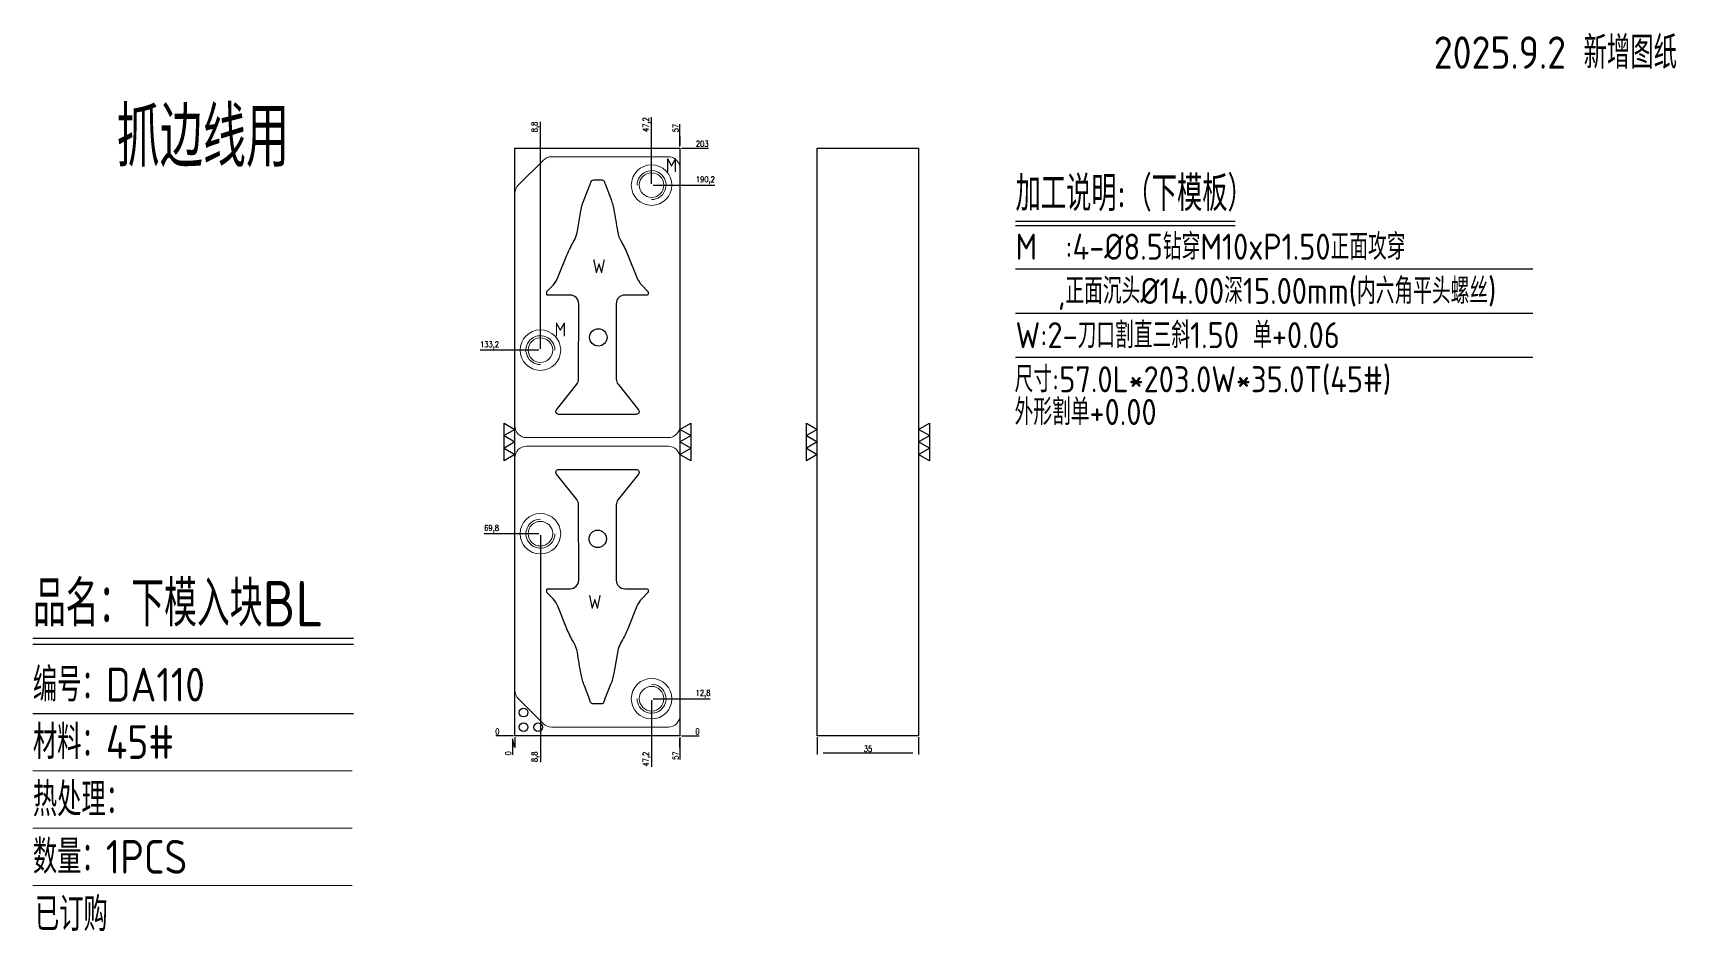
# Model space of a CAD drawing. Header units: millimetres. Extents: x 97284 to 97851, y 1636 to 1947.
import ezdxf
from ezdxf.enums import TextEntityAlignment as Align

# ---------------------------------------------------------------- set-up
doc = ezdxf.new("R2010")
doc.units = ezdxf.units.MM
doc.linetypes.add('$TD_AUDIT_GENERATED_(575F8F)', pattern=[0])
doc.linetypes.add('HIDDEN', pattern=[0])
for name, color, linetype in [('DIE_P', 2, 'Continuous'), ('DIE_P_O', 1, '$TD_AUDIT_GENERATED_(575F8F)'), ('DIM', 4, 'Continuous'), ('PH', 255, 'Continuous'), ('PRESS', 3, 'Continuous'), ('TEXT', 4, 'Continuous')]:
    doc.layers.add(name, color=color, linetype=linetype)
doc.styles.add('chinesef_fs', font='simplex.shx', dxfattribs={"bigfont": 'gbcbig.shx'})
doc.styles.add('gbenor', font='gbenor.shx', dxfattribs={"bigfont": 'gbcbig.shx'})
doc.styles.get("Standard").update_dxf_attribs({"font": 'txt.shx', "width": 0.85, "bigfont": 'ctxt.shx'})
doc.dimstyles.new('T-2-WX', dxfattribs={"dimtxt": 2, "dimasz": 2, "dimexe": 0.5, "dimexo": 0.5, "dimgap": 0.5, "dimtad": 1, "dimtxsty": 'Standard', "dimblk": 'OPEN30', "dimcen": 0, "dimazin": 3, "dimtfac": 1, "dimtmove": 0, "dimatfit": 3, "dimldrblk": 'OPEN30', "dimlwd": -1, "dimlwe": -1})

# ---------------------------------------------------------------- blocks, each defined once
blk = doc.blocks.new('*D7579')
at = {"layer": 'Defpoints', "color": 0}
for p in [(97450.13, 1703.9), (97507.13, 1703.9), (97512.13, 1703.9)]:
    blk.add_point(p, dxfattribs=at)
at = {"layer": 'DIM', "color": 0}
blk.add_line((97507.63, 1703.9), (97513.77, 1703.9), dxfattribs=at)
at = {"layer": 'DIM', "color": 0, "insert": (97513.2, 1705.4), "char_height": 2, "attachment_point": 5}
blk.add_mtext('0', dxfattribs=at)
blk = doc.blocks.new('_Open30')
blk = doc.blocks.new('*D7580')
at = {"layer": 'Defpoints', "color": 0}
for p in [(97497.33, 1716.7), (97512.13, 1716.7), (97450.13, 1703.9)]:
    blk.add_point(p, dxfattribs=at)
at = {"layer": 'DIM', "color": 0}
blk.add_line((97497.83, 1716.7), (97517.57, 1716.7), dxfattribs=at)
at = {"layer": 'DIM', "color": 0, "insert": (97515.1, 1718.39), "char_height": 2, "attachment_point": 5}
blk.add_mtext('12,8', dxfattribs=at)
blk = doc.blocks.new('*D7581')
at = {"layer": 'Defpoints', "color": 0}
for p in [(97497.33, 1894.1), (97512.13, 1894.1), (97450.13, 1703.9)]:
    blk.add_point(p, dxfattribs=at)
at = {"layer": 'DIM', "color": 0}
blk.add_line((97497.83, 1894.1), (97519.19, 1894.1), dxfattribs=at)
at = {"layer": 'DIM', "color": 0, "insert": (97515.91, 1895.79), "char_height": 2, "attachment_point": 5}
blk.add_mtext('190,2', dxfattribs=at)
blk = doc.blocks.new('*D7582')
at = {"layer": 'Defpoints', "color": 0}
for p in [(97507.13, 1906.9), (97512.13, 1906.9), (97450.13, 1703.9)]:
    blk.add_point(p, dxfattribs=at)
at = {"layer": 'DIM', "color": 0}
blk.add_line((97507.63, 1906.9), (97517.01, 1906.9), dxfattribs=at)
at = {"layer": 'DIM', "color": 0, "insert": (97514.82, 1908.4), "char_height": 2, "attachment_point": 5}
blk.add_mtext('203', dxfattribs=at)
blk = doc.blocks.new('*D7583')
at = {"layer": 'Defpoints', "color": 0}
for p in [(97445.13, 1703.9), (97450.13, 1703.9), (97450.13, 1703.9)]:
    blk.add_point(p, dxfattribs=at)
at = {"layer": 'DIM', "color": 0}
blk.add_line((97449.63, 1703.9), (97443.5, 1703.9), dxfattribs=at)
at = {"layer": 'DIM', "color": 0, "insert": (97444.07, 1705.4), "char_height": 2, "attachment_point": 5}
blk.add_mtext('0', dxfattribs=at)
blk = doc.blocks.new('*D7584')
at = {"layer": 'Defpoints', "color": 0}
for p in [(97445.13, 1773.7), (97458.93, 1773.7), (97450.13, 1703.9)]:
    blk.add_point(p, dxfattribs=at)
at = {"layer": 'DIM', "color": 0}
blk.add_line((97458.43, 1773.7), (97439.53, 1773.7), dxfattribs=at)
at = {"layer": 'DIM', "color": 0, "insert": (97442.08, 1775.39), "char_height": 2, "attachment_point": 5}
blk.add_mtext('69,8', dxfattribs=at)
blk = doc.blocks.new('*D7585')
at = {"layer": 'Defpoints', "color": 0}
for p in [(97445.13, 1837.1), (97458.93, 1837.1), (97450.13, 1703.9)]:
    blk.add_point(p, dxfattribs=at)
at = {"layer": 'DIM', "color": 0}
blk.add_line((97458.43, 1837.1), (97438.08, 1837.1), dxfattribs=at)
at = {"layer": 'DIM', "color": 0, "insert": (97441.36, 1838.79), "char_height": 2, "attachment_point": 5}
blk.add_mtext('133,2', dxfattribs=at)
blk = doc.blocks.new('*D7586')
at = {"layer": 'Defpoints', "color": 0}
for p in [(97450.13, 1703.9), (97507.13, 1703.9), (97507.13, 1698.9)]:
    blk.add_point(p, dxfattribs=at)
at = {"layer": 'DIM', "color": 0}
for p, q in [((97507.13, 1703.4), (97507.13, 1699.9)), ((97507.13, 1699.9), (97507.13, 1702.9)), ((97507.13, 1702.9), (97507.13, 1695.65))]:
    blk.add_line(p, q, dxfattribs=at)
at = {"layer": 'DIM', "color": 0, "lineweight": 5, "insert": (97505.63, 1697.03), "char_height": 2, "attachment_point": 5, "rotation": 90}
blk.add_mtext('57', dxfattribs=at)
blk = doc.blocks.new('*D7587')
at = {"layer": 'Defpoints', "color": 0}
for p in [(97497.33, 1716.7), (97450.13, 1703.9), (97497.33, 1698.9)]:
    blk.add_point(p, dxfattribs=at)
at = {"layer": 'DIM', "color": 0}
for p, q in [((97497.33, 1716.2), (97497.33, 1706.9)), ((97497.33, 1706.9), (97497.33, 1702.9)), ((97497.33, 1702.9), (97497.33, 1693.22))]:
    blk.add_line(p, q, dxfattribs=at)
at = {"layer": 'DIM', "color": 0, "insert": (97495.64, 1695.81), "char_height": 2, "attachment_point": 5, "rotation": 90}
blk.add_mtext('47,2', dxfattribs=at)
blk = doc.blocks.new('*D7588')
at = {"layer": 'Defpoints', "color": 0}
for p in [(97458.93, 1773.7), (97450.13, 1703.9), (97458.93, 1698.9)]:
    blk.add_point(p, dxfattribs=at)
at = {"layer": 'DIM', "color": 0}
for p, q in [((97458.93, 1773.2), (97458.93, 1706.9)), ((97458.93, 1706.9), (97458.93, 1702.9)), ((97458.93, 1702.9), (97458.93, 1694.84))]:
    blk.add_line(p, q, dxfattribs=at)
at = {"layer": 'DIM', "color": 0, "insert": (97457.24, 1696.62), "char_height": 2, "attachment_point": 5, "rotation": 90}
blk.add_mtext('8,8', dxfattribs=at)
blk = doc.blocks.new('*D7589')
at = {"layer": 'Defpoints', "color": 0}
for p in [(97450.13, 1703.9), (97450.13, 1703.9), (97449.33, 1698.9)]:
    blk.add_point(p, dxfattribs=at)
at = {"layer": 'DIM', "color": 0}
for p, q in [((97450.13, 1699.9), (97449.33, 1702.9)), ((97449.33, 1702.9), (97449.33, 1697.27)), ((97450.13, 1703.4), (97450.13, 1699.9))]:
    blk.add_line(p, q, dxfattribs=at)
at = {"layer": 'DIM', "color": 0, "lineweight": 5, "insert": (97447.83, 1697.84), "char_height": 2, "attachment_point": 5, "rotation": 90}
blk.add_mtext('0', dxfattribs=at)
blk = doc.blocks.new('*D7590')
at = {"layer": 'Defpoints', "color": 0}
for p in [(97507.13, 1911.9), (97507.13, 1906.9), (97450.13, 1703.9)]:
    blk.add_point(p, dxfattribs=at)
at = {"layer": 'DIM', "color": 0}
for p, q in [((97507.13, 1907.9), (97507.13, 1915.16)), ((97507.13, 1907.4), (97507.13, 1910.9)), ((97507.13, 1910.9), (97507.13, 1907.9))]:
    blk.add_line(p, q, dxfattribs=at)
at = {"layer": 'DIM', "color": 0, "insert": (97505.63, 1913.78), "char_height": 2, "attachment_point": 5, "rotation": 90}
blk.add_mtext('57', dxfattribs=at)
blk = doc.blocks.new('*D7591')
at = {"layer": 'Defpoints', "color": 0}
for p in [(97497.33, 1911.9), (97497.33, 1894.1), (97450.13, 1703.9)]:
    blk.add_point(p, dxfattribs=at)
at = {"layer": 'DIM', "color": 0}
for p, q in [((97497.33, 1907.9), (97497.33, 1917.58)), ((97497.33, 1903.9), (97497.33, 1907.9)), ((97497.33, 1894.6), (97497.33, 1903.9))]:
    blk.add_line(p, q, dxfattribs=at)
at = {"layer": 'DIM', "color": 0, "insert": (97495.64, 1914.99), "char_height": 2, "attachment_point": 5, "rotation": 90}
blk.add_mtext('47,2', dxfattribs=at)
blk = doc.blocks.new('*D7592')
at = {"layer": 'Defpoints', "color": 0}
for p in [(97458.93, 1911.9), (97458.93, 1837.1), (97450.13, 1703.9)]:
    blk.add_point(p, dxfattribs=at)
at = {"layer": 'DIM', "color": 0}
for p, q in [((97458.93, 1907.9), (97458.93, 1915.96)), ((97458.93, 1903.9), (97458.93, 1907.9)), ((97458.93, 1837.6), (97458.93, 1903.9))]:
    blk.add_line(p, q, dxfattribs=at)
at = {"layer": 'DIM', "color": 0, "insert": (97457.24, 1914.18), "char_height": 2, "attachment_point": 5, "rotation": 90}
blk.add_mtext('8,8', dxfattribs=at)
blk = doc.blocks.new('*D7593')
at = {"layer": 'Defpoints', "color": 0}
for p in [(97554.58, 1703.9), (97589.58, 1703.9), (97554.58, 1697.9)]:
    blk.add_point(p, dxfattribs=at)
at = {"layer": 'DIM', "color": 0}
for p, q in [((97554.58, 1703.4), (97554.58, 1697.4)), ((97589.58, 1703.4), (97589.58, 1697.4)), ((97587.58, 1697.9), (97556.58, 1697.9))]:
    blk.add_line(p, q, dxfattribs=at)
at = {"layer": 'DIM', "color": 0, "lineweight": 5, "insert": (97572.08, 1699.4), "char_height": 2, "attachment_point": 5}
blk.add_mtext('35', dxfattribs=at)

msp = doc.modelspace()

# ---------------------------------------------------------------- linework, layer by layer
at = {"layer": 'DIE_P', "color": 1, "linetype": 'Continuous', "lineweight": 18, "ltscale": 10}
for points in [[(97450.134, 1810.903), (97450.134, 1891.246, -0.1989124), (97451.306, 1894.074), (97459.963, 1902.731, -0.1989124), (97462.791, 1903.903), (97503.134, 1903.903, -0.4142136), (97507.134, 1899.903), (97507.134, 1810.903, -0.4142136), (97503.134, 1806.903), (97454.134, 1806.903, -0.4142136)], [(97450.134, 1799.903), (97450.134, 1719.56, 0.1989124), (97451.306, 1716.731), (97459.963, 1708.074, 0.1989124), (97462.791, 1706.903), (97503.134, 1706.903, 0.4142136), (97507.134, 1710.903), (97507.134, 1799.903, 0.4142136), (97503.134, 1803.903), (97454.134, 1803.903, 0.4142136)]]:
    msp.add_lwpolyline(points, format="xyb", close=True, dxfattribs=at)
at = {"layer": 'DIE_P', "color": 1}
for points in [[(97488.099, 1856.126, 0.4137483), (97485.106, 1853.124), (97485.124, 1827.171, 0.1701624), (97485.781, 1825.298), (97492.8, 1816.528, -0.6289322), (97492.019, 1814.903), (97465.249, 1814.903, -0.6289322), (97464.468, 1816.528), (97471.487, 1825.298, 0.1701624), (97472.145, 1827.171), (97472.163, 1853.124, 0.4137483), (97469.17, 1856.126), (97461.421, 1856.144, -0.4098014), (97461.122, 1856.44), (97461.113, 1857.163, -0.1968568), (97461.196, 1857.374), (97463.321, 1859.589, 0.0957045), (97464.969, 1862.138), (97468.101, 1869.912, -0.032479), (97470.618, 1874.962, 0.0879477), (97471.58, 1877.584), (97472.946, 1885.248, -0.0513364), (97474.073, 1889.185), (97476.176, 1894.429, 0.0279029), (97476.248, 1894.64), (97476.394, 1895.169, -0.337195), (97477.358, 1895.903), (97480.135, 1895.903, -0.3412861), (97481.103, 1895.155), (97481.209, 1894.748, 0.0276004), (97481.276, 1894.538), (97483.136, 1889.679, -0.058227), (97484.253, 1885.661, -0.0114511), (97485.569, 1878.167, 0.0986135), (97486.9, 1874.494, -0.0423146), (97489.167, 1869.912), (97492.3, 1862.138, 0.0957045), (97493.947, 1859.589), (97496.072, 1857.374, -0.1968568), (97496.156, 1857.163), (97496.147, 1856.44, -0.4098014), (97495.847, 1856.144)], [(97469.17, 1754.68, 0.4137483), (97472.163, 1757.682), (97472.145, 1783.635, 0.1701624), (97471.487, 1785.507), (97464.468, 1794.278, -0.6289322), (97465.249, 1795.903), (97492.019, 1795.903, -0.6289322), (97492.8, 1794.278), (97485.781, 1785.507, 0.1701624), (97485.124, 1783.635), (97485.106, 1757.682, 0.4137483), (97488.099, 1754.68), (97495.847, 1754.662, -0.4098014), (97496.147, 1754.366), (97496.156, 1753.643, -0.1968568), (97496.072, 1753.432), (97493.947, 1751.216, 0.0957045), (97492.3, 1748.668), (97489.167, 1740.894, -0.032479), (97486.651, 1735.844, 0.0879477), (97485.689, 1733.222), (97484.323, 1725.558, -0.0513364), (97483.195, 1721.62), (97481.092, 1716.377, 0.0279029), (97481.021, 1716.166), (97480.874, 1715.636, -0.337195), (97479.91, 1714.903), (97477.134, 1714.903, -0.3412861), (97476.166, 1715.65), (97476.06, 1716.058, 0.0276004), (97475.992, 1716.268), (97474.132, 1721.127, -0.058227), (97473.016, 1725.144, -0.0114511), (97471.7, 1732.639, 0.0986135), (97470.369, 1736.312, -0.0423146), (97468.101, 1740.894), (97464.969, 1748.668, 0.0957045), (97463.321, 1751.216), (97461.196, 1753.432, -0.1968568), (97461.113, 1753.643), (97461.122, 1754.366, -0.4098014), (97461.421, 1754.662)]]:
    msp.add_lwpolyline(points, format="xyb", close=True, dxfattribs=at)
at = {"layer": 'DIE_P', "lineweight": 18}
for points in [[(97497.334, 1889.103, 2.4142136), (97492.334, 1894.103)], [(97458.934, 1832.103, -2.4142136), (97463.934, 1837.103)], [(97458.934, 1778.703, 2.4142136), (97463.934, 1773.703)], [(97497.334, 1721.703, -2.4142136), (97492.334, 1716.703)]]:
    msp.add_lwpolyline(points, format="xyb", dxfattribs=at)
at = {"layer": 'DIE_P', "linetype": 'Continuous', "lineweight": 18, "ltscale": 10}
for centre in [(97497.334, 1894.103), (97458.934, 1837.103), (97458.934, 1773.703), (97497.334, 1716.703)]:
    msp.add_circle(centre, 7, dxfattribs=at)
at = {"layer": 'DIE_P', "lineweight": 18}
for centre in [(97497.334, 1894.103), (97458.934, 1837.103), (97458.934, 1773.703), (97497.334, 1716.703)]:
    msp.add_circle(centre, 4.25, dxfattribs=at)
at = {"layer": 'DIE_P_O', "color": 3}
for centre in [(97478.943, 1841.499), (97478.732, 1771.928)]:
    msp.add_circle(centre, 3, dxfattribs=at)
at = {"layer": 'DIM', "color": 4, "linetype": 'Continuous', "lineweight": 25}
for p, q in [((97283.626, 1737.588), (97394.343, 1737.588)), ((97283.626, 1735.547), (97394.343, 1735.547)), ((97283.626, 1711.644), (97394.343, 1711.644))]:
    msp.add_line(p, q, dxfattribs=at)
at = {"layer": 'DIM', "color": 4, "linetype": 'Continuous', "lineweight": 5}
for p, q in [((97283.626, 1691.822), (97393.862, 1691.822)), ((97283.626, 1672), (97393.862, 1672)), ((97283.626, 1652.178), (97393.862, 1652.178))]:
    msp.add_line(p, q, dxfattribs=at)
at = {"layer": 'PRESS', "color": 8, "linetype": 'HIDDEN'}
msp.add_lwpolyline([(97450.134, 1703.903), (97450.134, 1906.903), (97507.134, 1906.903), (97507.134, 1703.903)], close=True, dxfattribs=at)
at = {"layer": 'PRESS', "color": 2}
msp.add_lwpolyline([(97554.579, 1906.903), (97589.579, 1906.903), (97589.579, 1703.903), (97554.579, 1703.903)], close=True, dxfattribs=at)
at = {"layer": 'PRESS', "color": 4}
for points in [[(97446.384, 1811.898), (97450.134, 1809.733), (97446.384, 1807.568), (97450.134, 1805.403), (97446.384, 1803.238), (97450.134, 1801.073), (97446.384, 1798.908), (97446.384, 1811.898)], [(97510.884, 1798.908), (97507.134, 1801.073), (97510.884, 1803.238), (97507.134, 1805.403), (97510.884, 1807.568), (97507.134, 1809.733), (97510.884, 1811.898), (97510.884, 1798.908)], [(97550.829, 1811.898), (97554.579, 1809.733), (97550.829, 1807.568), (97554.579, 1805.403), (97550.829, 1803.238), (97554.579, 1801.073), (97550.829, 1798.908), (97550.829, 1811.898)], [(97593.329, 1798.908), (97589.579, 1801.073), (97593.329, 1803.238), (97589.579, 1805.403), (97593.329, 1807.568), (97589.579, 1809.733), (97593.329, 1811.898), (97593.329, 1798.908)]]:
    msp.add_lwpolyline(points, close=True, dxfattribs=at)
at = {"layer": 'TEXT', "color": 3}
for p, q in [((97623.04, 1881.683), (97698.95, 1881.683)), ((97623.04, 1880.11), (97698.95, 1880.11)), ((97623.04, 1865.194), (97801.683, 1865.194)), ((97623.04, 1849.919), (97801.683, 1849.919)), ((97623.04, 1834.643), (97801.683, 1834.643))]:
    msp.add_line(p, q, dxfattribs=at)
at = {"layer": 'TEXT', "color": 4}
for centre in [(97453.134, 1711.903), (97453.134, 1706.903), (97458.134, 1706.903)]:
    msp.add_circle(centre, 1.5, dxfattribs=at)

# ---------------------------------------------------------------- texts
at = {"layer": 'DIM', "color": 6, "linetype": 'Continuous', "lineweight": 13, "style": 'chinesef_fs'}
msp.add_text('抓边线用', height=20.6605, dxfattribs=at).set_placement((97312.615, 1900.361))
at = {"layer": 'DIM', "color": 3, "linetype": 'Continuous', "lineweight": 25, "style": 'gbenor'}
for s, height, p in [('品名：下模入块BL', 15.741, (97283.626, 1741.669)), ('编号：DA110', 11.66, (97283.626, 1715.725)), ('材料：45#', 11.66, (97283.626, 1695.903))]:
    msp.add_text(s, height=height, dxfattribs=at).set_placement(p)
at = {"layer": 'DIM', "color": 3, "linetype": 'Continuous', "lineweight": 5, "style": 'gbenor'}
for s, p in [('热处理： ', (97283.626, 1676.081)), ('数量：1PCS', (97283.626, 1656.259)), ('已订购', (97284.335, 1636.437))]:
    msp.add_text(s, height=11.66, dxfattribs=at).set_placement(p)
at = {"layer": 'PH', "color": 6, "linetype": 'Continuous', "style": 'gbenor'}
msp.add_text('2025.9.2 新增图纸', height=11.19744, dxfattribs=at).set_placement((97809.512, 1940.473), align=Align.MIDDLE)
at = {"layer": 'TEXT', "color": 4, "style": 'gbenor'}
for s, p in [('M', (97504.236, 1901.004)), ('W', (97479.183, 1866.107)), ('M', (97465.833, 1844.257)), ('W', (97477.737, 1750.145))]:
    msp.add_text(s, height=4.8, dxfattribs=at).set_placement(p, align=Align.MIDDLE_CENTER)
for s, height, p in [('加工说明:（下模板）', 12.1306, (97623.04, 1885.142)), ('M  :4-%%C8.5钻穿M10xP1.50正面攻穿', 8.9856, (97623.04, 1868.339)), ('   ,正面沉头%%C14.00深15.00mm(内六角平头螺丝)', 8.9856, (97623.04, 1853.064)), ('尺寸:57.0L*203.0W*35.0T(45#)', 8.9856, (97622.715, 1822.554))]:
    msp.add_text(s, height=height, dxfattribs=at).set_placement(p)
at = {"layer": 'TEXT', "color": 1, "style": 'gbenor'}
for s, p in [('W:2-刀口割直三斜1.50 单+0.06  ', (97623.04, 1837.788)), ('外形割单+0.00', (97622.715, 1811.262))]:
    msp.add_text(s, height=8.9856, dxfattribs=at).set_placement(p)

# ---------------------------------------------------------------- dimensions: what is measured, and where the dimension line sits
at = {"layer": 'DIM', "color": 4}
for feature_location, offset, dtype, origin, picture, middle in [((97497.334, 1894.103), (0, 17.8), 1, (97450.134, 1703.903), '*D7591', (97495.644, 1914.993)), ((97458.934, 1837.103), (0, 74.8), 1, (97450.134, 1703.903), '*D7592', (97457.244, 1914.184)), ((97507.134, 1906.903), (0, 5), 1, (97450.134, 1703.903), '*D7590', (97505.634, 1913.779)), ((97507.134, 1906.903), (5, 0), 0, (97450.134, 1703.903), '*D7582', (97514.82, 1908.403)), ((97497.334, 1894.103), (14.8, 0), 0, (97450.134, 1703.903), '*D7581', (97515.913, 1895.793)), ((97458.934, 1837.103), (-13.8, 0), 0, (97450.134, 1703.903), '*D7585', (97441.356, 1838.793)), ((97458.934, 1773.703), (-13.8, 0), 0, (97450.134, 1703.903), '*D7584', (97442.084, 1775.393)), ((97458.934, 1773.703), (0, -74.8), 1, (97450.134, 1703.903), '*D7588', (97457.244, 1696.622)), ((97497.334, 1716.703), (14.8, 0), 0, (97450.134, 1703.903), '*D7580', (97515.103, 1718.393)), ((97497.334, 1716.703), (0, -17.8), 1, (97450.134, 1703.903), '*D7587', (97495.644, 1695.812)), ((97450.134288852, 1703.902834679), (-5, 0), 0, (97450.134288852, 1703.902834679), '*D7583', (97444.067622186, 1705.402834679)), ((97507.134288872, 1703.902834679), (5, 0), 0, (97450.134288852, 1703.902834679), '*D7579', (97513.200955539, 1705.402834679))]:
    dim = msp.add_ordinate_dim(feature_location=feature_location, offset=offset, dtype=dtype, origin=origin, dimstyle='T-2-WX', dxfattribs=at)
    dim.commit()
    dim.dimension.update_dxf_attribs({"geometry": picture, "text_midpoint": middle})
at = {"layer": 'DIM', "color": 4, "lineweight": 5}
for feature_location, offset, origin, picture, middle in [((97450.134288852, 1703.902834679), (-0.8, -5), (97450.134288852, 1703.902834679), '*D7589', (97447.834288852, 1697.836168012)), ((97507.134, 1703.903), (0, -5), (97450.134, 1703.903), '*D7586', (97505.634, 1697.027))]:
    dim = msp.add_ordinate_dim(feature_location=feature_location, offset=offset, dtype=1, origin=origin, dimstyle='T-2-WX', dxfattribs=at)
    dim.commit()
    dim.dimension.update_dxf_attribs({"geometry": picture, "text_midpoint": middle})
dim = msp.add_linear_dim(base=(97554.579, 1697.903), p1=(97589.579, 1703.903), p2=(97554.579, 1703.903), dimstyle='T-2-WX', dxfattribs=at)
dim.commit()
dim.dimension.update_dxf_attribs({"geometry": '*D7593', "text_midpoint": (97572.079, 1699.403)})

doc.saveas('drawing.dxf')
